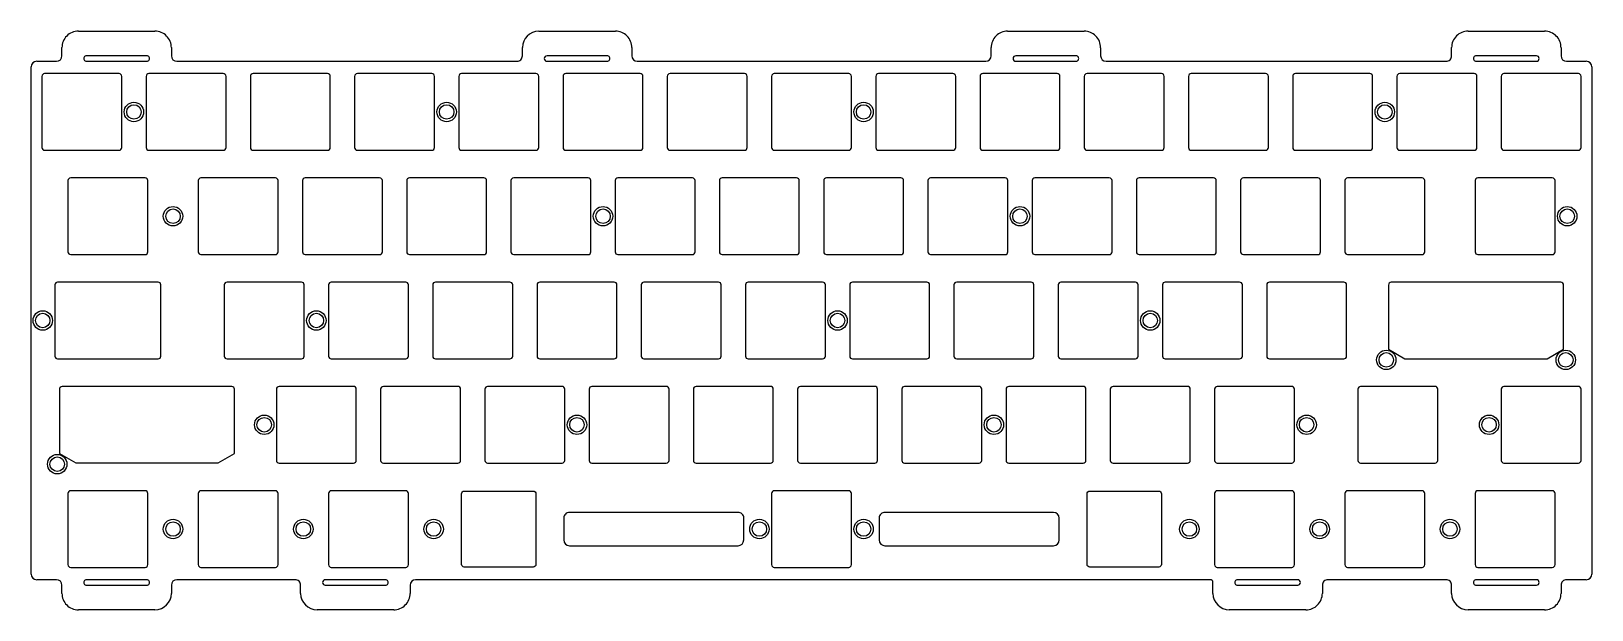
# Model space of a CAD drawing. Header units: millimetres. Extents: x -9 to 276, y -91 to 15.
import ezdxf

# ---------------------------------------------------------------- set-up
doc = ezdxf.new("R2010")
doc.units = ezdxf.units.MM
doc.header["$MEASUREMENT"] = 0

msp = doc.modelspace()

# ---------------------------------------------------------------- linework, layer by layer
for p, q in [((-0.633335, 14.749999), (13.366666, 14.75)), ((83.516665, 14.75), (97.516666, 14.75)), ((169.183334, 14.75), (183.18333, 14.75)), ((253.35345, 14.75), (267.3333, 14.75)), ((-3.633333, 10.250003), (-3.633333, 11.750002)), ((16.366667, 11.749998), (16.366667, 10.249998)), ((80.516667, 10.250003), (80.516667, 11.750002)), ((100.516667, 11.749998), (100.516667, 10.249998)), ((166.183333, 10.25), (166.183333, 11.749999)), ((186.183333, 11.74399), (186.183333, 10.25)), ((250.333333, 10.25), (250.333333, 11.75)), ((270.333335, 11.730001), (270.333333, 10.25)), ((-8.250002, 9.25), (-4.633336, 9.25)), ((11.866667, 10.25), (0.866667, 10.25)), ((0.866667, 9.25), (11.866667, 9.25)), ((17.366666, 9.25), (79.516664, 9.25)), ((96.016667, 10.25), (85.016667, 10.25)), ((85.016667, 9.25), (96.016667, 9.25)), ((101.516666, 9.25), (165.183335, 9.25)), ((181.68333, 10.25), (170.683333, 10.25)), ((170.683333, 9.25), (181.68333, 9.25)), ((187.1833, 9.25), (249.333333, 9.25)), ((265.8333, 10.25), (254.8333, 10.25)), ((254.8333, 9.25), (265.8333, 9.25)), ((271.3333, 9.25), (274.95, 9.25)), ((-9.25, -84.450002), (-9.25, 8.250001)), ((275.95, 8.25), (275.95, -84.45)), ((119.923864, -73.15), (89.123864, -73.15)), ((177.573864, -73.15), (146.773864, -73.15)), ((88.073864, -74.2), (88.07386, -78.2)), ((120.973864, -78.2), (120.97386, -74.2)), ((145.723864, -74.2), (145.723864, -78.2)), ((178.623864, -78.2), (178.623864, -74.2)), ((89.123864, -79.25), (119.923864, -79.25)), ((146.773864, -79.25), (177.573864, -79.25)), ((-4.633336, -85.45), (-8.250001, -85.45)), ((11.866667, -85.45), (0.866667, -85.45)), ((38.99167, -85.45), (17.366667, -85.45)), ((55.49167, -85.45), (44.49167, -85.45)), ((206.2082, -85.45), (60.99167, -85.45)), ((222.2083, -85.45), (211.2083, -85.45)), ((249.3332, -85.45), (227.720232, -85.45)), ((265.8333, -85.45), (254.8333, -85.45)), ((274.95, -85.45), (271.344976, -85.45)), ((-3.633333, -87.950002), (-3.633333, -86.450003)), ((0.866667, -86.45), (11.866667, -86.45)), ((16.366667, -86.449999), (16.366667, -87.949999)), ((39.99167, -87.949999), (39.99167, -86.449998)), ((44.49167, -86.45), (55.49167, -86.45)), ((59.99167, -86.449999), (59.99167, -87.949999)), ((206.70833, -87.95), (206.70833, -85.941733)), ((211.2083, -86.45), (222.2083, -86.45)), ((226.70833, -86.4501), (226.70833, -87.95)), ((250.333333, -87.95), (250.333333, -86.461676)), ((254.8333, -86.45), (265.8333, -86.45)), ((270.333333, -86.4501), (270.333333, -87.95)), ((13.366666, -90.95), (-0.633335, -90.95)), ((56.991669, -90.95), (42.991671, -90.95)), ((223.70833, -90.95), (209.7083, -90.95)), ((267.333333, -90.95), (253.3333, -90.95))]:
    msp.add_line(p, q)
for points in [[(6.8, -7, 0.4142135624), (7.3, -6.5), (7.3, 6.5, 0.4142135624), (6.8, 7), (-6.8, 7, 0.4142123908), (-7.3, 6.5), (-7.3, -6.5, 0.4142123908), (-6.8, -7)], [(25.85, -7, 0.4142135624), (26.35, -6.5), (26.35, 6.5, 0.4142135624), (25.85, 7), (12.25, 7, 0.4142123908), (11.75, 6.5), (11.75, -6.5, 0.4142123908), (12.25, -7)], [(30.8, 6.5), (30.8, -6.5, 0.4142123908), (31.3, -7), (44.9, -7, 0.4142135624), (45.4, -6.5), (45.4, 6.5, 0.4142135624), (44.9, 7), (31.3, 7, 0.4142123908)], [(49.85, 6.5), (49.85, -6.5, 0.4142123908), (50.35, -7), (63.95, -7, 0.4142135624), (64.45, -6.5), (64.45, 6.5, 0.4142135624), (63.95, 7), (50.35, 7, 0.4142123908)], [(68.9, 6.5), (68.9, -6.5, 0.4142123908), (69.4, -7), (83, -7, 0.4142135624), (83.5, -6.5), (83.5, 6.5, 0.4142135624), (83, 7), (69.4, 7, 0.4142123908)], [(87.95, 6.5), (87.95, -6.5, 0.4142123908), (88.45, -7), (102.05, -7, 0.4142135624), (102.55, -6.5), (102.55, 6.5, 0.4142135624), (102.05, 7), (88.45, 7, 0.4142123908)], [(107, 6.5), (107, -6.5, 0.4142123908), (107.5, -7), (121.1, -7, 0.4142135624), (121.6, -6.5), (121.6, 6.5, 0.4142135624), (121.1, 7), (107.5, 7, 0.4142123908)], [(126.05, 6.5), (126.05, -6.5, 0.4142123908), (126.55, -7), (140.15, -7, 0.4142135624), (140.65, -6.5), (140.65, 6.5, 0.4142135624), (140.15, 7), (126.55, 7, 0.4142123908)], [(145.1, 6.5), (145.1, -6.5, 0.4142123908), (145.6, -7), (159.2, -7, 0.4142135624), (159.7, -6.5), (159.7, 6.5, 0.4142135624), (159.2, 7), (145.6, 7, 0.4142123908)], [(164.15, 6.5), (164.15, -6.5, 0.4142123908), (164.65, -7), (178.25, -7, 0.4142135624), (178.75, -6.5), (178.75, 6.5, 0.4142135624), (178.25, 7), (164.65, 7, 0.4142123908)], [(183.2, 6.5), (183.2, -6.5, 0.4142123908), (183.7, -7), (197.3, -7, 0.4142135624), (197.8, -6.5), (197.8, 6.5, 0.4142135624), (197.3, 7), (183.7, 7, 0.4142123908)], [(202.25, 6.5), (202.25, -6.5, 0.4142123908), (202.75, -7), (216.35, -7, 0.4142135624), (216.85, -6.5), (216.85, 6.5, 0.4142135624), (216.35, 7), (202.75, 7, 0.4142123908)], [(221.3, 6.5), (221.3, -6.5, 0.4142123908), (221.8, -7), (235.4, -7, 0.4142135624), (235.9, -6.5), (235.9, 6.5, 0.4142135624), (235.4, 7), (221.8, 7, 0.4142123908)], [(240.35, 6.5), (240.35, -6.5, 0.4142123908), (240.85, -7), (254.45, -7, 0.4142135624), (254.95, -6.5), (254.95, 6.5, 0.4142135624), (254.45, 7), (240.85, 7, 0.4142123908)], [(259.4, 6.5), (259.4, -6.5, 0.4142123908), (259.9, -7), (273.5, -7, 0.4142135624), (274, -6.5), (274, 6.5, 0.4142135624), (273.5, 7), (259.9, 7, 0.4142123908)], [(-2.5375, -12.55), (-2.5375, -25.55, 0.4142123908), (-2.0375, -26.05), (11.5625, -26.05, 0.4142135624), (12.0625, -25.55), (12.0625, -12.55, 0.4142135624), (11.5625, -12.05), (-2.0375, -12.05, 0.4142123908)], [(21.275, -12.55), (21.275, -25.55, 0.4142123908), (21.775, -26.05), (35.375, -26.05, 0.4142135624), (35.875, -25.55), (35.875, -12.55, 0.4142135624), (35.375, -12.05), (21.775, -12.05, 0.4142123908)], [(40.325, -12.55), (40.325, -25.55, 0.4142123908), (40.825, -26.05), (54.425, -26.05, 0.4142135624), (54.925, -25.55), (54.925, -12.55, 0.4142135624), (54.425, -12.05), (40.825, -12.05, 0.4142123908)], [(59.375, -12.55), (59.375, -25.55, 0.4142123908), (59.875, -26.05), (73.475, -26.05, 0.4142135624), (73.975, -25.55), (73.975, -12.55, 0.4142135624), (73.475, -12.05), (59.875, -12.05, 0.4142123908)], [(78.425, -12.55), (78.425, -25.55, 0.4142123908), (78.925, -26.05), (92.525, -26.05, 0.4142135624), (93.025, -25.55), (93.025, -12.55, 0.4142135624), (92.525, -12.05), (78.925, -12.05, 0.4142123908)], [(97.475, -12.55), (97.475, -25.55, 0.4142123908), (97.975, -26.05), (111.575, -26.05, 0.4142135624), (112.075, -25.55), (112.075, -12.55, 0.4142135624), (111.575, -12.05), (97.975, -12.05, 0.4142123908)], [(116.525, -12.55), (116.525, -25.55, 0.4142123908), (117.025, -26.05), (130.625, -26.05, 0.4142135624), (131.125, -25.55), (131.125, -12.55, 0.4142135624), (130.625, -12.05), (117.025, -12.05, 0.4142123908)], [(135.575, -12.55), (135.575, -25.55, 0.4142123908), (136.075, -26.05), (149.675, -26.05, 0.4142135624), (150.175, -25.55), (150.175, -12.55, 0.4142135624), (149.675, -12.05), (136.075, -12.05, 0.4142123908)], [(154.625, -12.55), (154.625, -25.55, 0.4142123908), (155.125, -26.05), (168.725, -26.05, 0.4142135624), (169.225, -25.55), (169.225, -12.55, 0.4142135624), (168.725, -12.05), (155.125, -12.05, 0.4142123908)], [(173.675, -12.55), (173.675, -25.55, 0.4142123908), (174.175, -26.05), (187.775, -26.05, 0.4142135624), (188.275, -25.55), (188.275, -12.55, 0.4142135624), (187.775, -12.05), (174.175, -12.05, 0.4142123908)], [(192.725, -12.55), (192.725, -25.55, 0.4142123908), (193.225, -26.05), (206.825, -26.05, 0.4142135624), (207.325, -25.55), (207.325, -12.55, 0.4142135624), (206.825, -12.05), (193.225, -12.05, 0.4142123908)], [(211.775, -12.55), (211.775, -25.55, 0.4142123908), (212.275, -26.05), (225.875, -26.05, 0.4142135624), (226.375, -25.55), (226.375, -12.55, 0.4142135624), (225.875, -12.05), (212.275, -12.05, 0.4142123908)], [(230.825, -12.55), (230.825, -25.55, 0.4142123908), (231.325, -26.05), (244.925, -26.05, 0.4142135624), (245.425, -25.55), (245.425, -12.55, 0.4142135624), (244.925, -12.05), (231.325, -12.05, 0.4142123908)], [(254.6375, -12.55), (254.6375, -25.55, 0.4142123908), (255.1375, -26.05), (268.7375, -26.05, 0.4142135624), (269.2375, -25.55), (269.2375, -12.55, 0.4142135624), (268.7375, -12.05), (255.1375, -12.05, 0.4142123908)], [(-4.91865, -31.6), (-4.91865, -44.6, 0.4142123908), (-4.41865, -45.1), (13.94375, -45.1, 0.4142135624), (14.44375, -44.6), (14.44375, -31.6, 0.4142135624), (13.94375, -31.1), (-4.41865, -31.1, 0.4142123908)], [(26.0375, -31.6), (26.0375, -44.6, 0.4142123908), (26.5375, -45.1), (40.1375, -45.1, 0.4142135624), (40.6375, -44.6), (40.6375, -31.6, 0.4142135624), (40.1375, -31.1), (26.5375, -31.1, 0.4142123908)], [(45.0875, -31.6), (45.0875, -44.6, 0.4142123908), (45.5875, -45.1), (59.1875, -45.1, 0.4142135624), (59.6875, -44.6), (59.6875, -31.6, 0.4142135624), (59.1875, -31.1), (45.5875, -31.1, 0.4142123908)], [(64.1375, -31.6), (64.1375, -44.6, 0.4142123908), (64.6375, -45.1), (78.2375, -45.1, 0.4142135624), (78.7375, -44.6), (78.7375, -31.6, 0.4142135624), (78.2375, -31.1), (64.6375, -31.1, 0.4142123908)], [(83.1875, -31.6), (83.1875, -44.6, 0.4142123908), (83.6875, -45.1), (97.2875, -45.1, 0.4142135624), (97.7875, -44.6), (97.7875, -31.6, 0.4142135624), (97.2875, -31.1), (83.6875, -31.1, 0.4142123908)], [(102.2375, -31.6), (102.2375, -44.6, 0.4142123908), (102.7375, -45.1), (116.3375, -45.1, 0.4142135624), (116.8375, -44.6), (116.8375, -31.6, 0.4142135624), (116.3375, -31.1), (102.7375, -31.1, 0.4142123908)], [(121.2875, -31.6), (121.2875, -44.6, 0.4142123908), (121.7875, -45.1), (135.3875, -45.1, 0.4142135624), (135.8875, -44.6), (135.8875, -31.6, 0.4142135624), (135.3875, -31.1), (121.7875, -31.1, 0.4142123908)], [(140.3375, -31.6), (140.3375, -44.6, 0.4142123908), (140.8375, -45.1), (154.4375, -45.1, 0.4142135624), (154.9375, -44.6), (154.9375, -31.6, 0.4142135624), (154.4375, -31.1), (140.8375, -31.1, 0.4142123908)], [(159.3875, -31.6), (159.3875, -44.6, 0.4142123908), (159.8875, -45.1), (173.4875, -45.1, 0.4142135624), (173.9875, -44.6), (173.9875, -31.6, 0.4142135624), (173.4875, -31.1), (159.8875, -31.1, 0.4142123908)], [(178.4375, -31.6), (178.4375, -44.6, 0.4142123908), (178.9375, -45.1), (192.5375, -45.1, 0.4142135624), (193.0375, -44.6), (193.0375, -31.6, 0.4142135624), (192.5375, -31.1), (178.9375, -31.1, 0.4142123908)], [(197.4875, -31.6), (197.4875, -44.6, 0.4142123908), (197.9875, -45.1), (211.5875, -45.1, 0.4142135624), (212.0875, -44.6), (212.0875, -31.6, 0.4142135624), (211.5875, -31.1), (197.9875, -31.1, 0.4142123908)], [(216.5375, -31.6), (216.5375, -44.6, 0.4142123908), (217.0375, -45.1), (230.6375, -45.1, 0.4142135624), (231.1375, -44.6), (231.1375, -31.6, 0.4142135624), (230.6375, -31.1), (217.0375, -31.1, 0.4142123908)], [(238.79375, -31.625), (238.79375, -43.343), (241.79375, -45.075), (267.79375, -45.075), (270.79375, -43.343), (270.79375, -31.625, 0.4142135624), (270.29375, -31.125), (239.29375, -31.125, 0.4142123908)], [(-4.09375, -50.675), (-4.09375, -62.393), (-1.09375, -64.125), (24.90625, -64.125), (27.90625, -62.393), (27.90625, -50.675, 0.4142135624), (27.40625, -50.175), (-3.59375, -50.175, 0.4142123908)], [(35.5625, -50.65), (35.5625, -63.65, 0.4142123908), (36.0625, -64.15), (49.6625, -64.15, 0.4142135624), (50.1625, -63.65), (50.1625, -50.65, 0.4142135624), (49.6625, -50.15), (36.0625, -50.15, 0.4142123908)], [(54.6125, -50.65), (54.6125, -63.65, 0.4142123908), (55.1125, -64.15), (68.7125, -64.15, 0.4142135624), (69.2125, -63.65), (69.2125, -50.65, 0.4142135624), (68.7125, -50.15), (55.1125, -50.15, 0.4142123908)], [(73.6625, -50.65), (73.6625, -63.65, 0.4142123908), (74.1625, -64.15), (87.7625, -64.15, 0.4142135624), (88.2625, -63.65), (88.2625, -50.65, 0.4142135624), (87.7625, -50.15), (74.1625, -50.15, 0.4142123908)], [(92.7125, -50.65), (92.7125, -63.65, 0.4142123908), (93.2125, -64.15), (106.8125, -64.15, 0.4142135624), (107.3125, -63.65), (107.3125, -50.65, 0.4142135624), (106.8125, -50.15), (93.2125, -50.15, 0.4142123908)], [(111.7625, -50.65), (111.7625, -63.65, 0.4142123908), (112.2625, -64.15), (125.8625, -64.15, 0.4142135624), (126.3625, -63.65), (126.3625, -50.65, 0.4142135624), (125.8625, -50.15), (112.2625, -50.15, 0.4142123908)], [(130.8125, -50.65), (130.8125, -63.65, 0.4142123908), (131.3125, -64.15), (144.9125, -64.15, 0.4142135624), (145.4125, -63.65), (145.4125, -50.65, 0.4142135624), (144.9125, -50.15), (131.3125, -50.15, 0.4142123908)], [(149.8625, -50.65), (149.8625, -63.65, 0.4142123908), (150.3625, -64.15), (163.9625, -64.15, 0.4142135624), (164.4625, -63.65), (164.4625, -50.65, 0.4142135624), (163.9625, -50.15), (150.3625, -50.15, 0.4142123908)], [(168.9125, -50.65), (168.9125, -63.65, 0.4142123908), (169.4125, -64.15), (183.0125, -64.15, 0.4142135624), (183.5125, -63.65), (183.5125, -50.65, 0.4142135624), (183.0125, -50.15), (169.4125, -50.15, 0.4142123908)], [(187.9625, -50.65), (187.9625, -63.65, 0.4142123908), (188.4625, -64.15), (202.0625, -64.15, 0.4142135624), (202.5625, -63.65), (202.5625, -50.65, 0.4142135624), (202.0625, -50.15), (188.4625, -50.15, 0.4142123908)], [(207.0125, -50.65), (207.0125, -63.65, 0.4142123908), (207.5125, -64.15), (221.1125, -64.15, 0.4142135624), (221.6125, -63.65), (221.6125, -50.65, 0.4142135624), (221.1125, -50.15), (207.5125, -50.15, 0.4142123908)], [(233.20625, -50.65), (233.20625, -63.65, 0.4142123908), (233.70625, -64.15), (247.30625, -64.15, 0.4142135624), (247.80625, -63.65), (247.80625, -50.65, 0.4142135624), (247.30625, -50.15), (233.70625, -50.15, 0.4142123908)], [(259.4, -50.65), (259.4, -63.65, 0.4142123908), (259.9, -64.15), (273.5, -64.15, 0.4142135624), (274, -63.65), (274, -50.65, 0.4142135624), (273.5, -50.15), (259.9, -50.15, 0.4142123908)], [(-2.5375, -69.7), (-2.5375, -82.7, 0.4142123908), (-2.0375, -83.2), (11.5625, -83.2, 0.4142135624), (12.0625, -82.7), (12.0625, -69.7, 0.4142135624), (11.5625, -69.2), (-2.0375, -69.2, 0.4142123908)], [(21.275, -69.7), (21.275, -82.7, 0.4142123908), (21.775, -83.2), (35.375, -83.2, 0.4142135624), (35.875, -82.7), (35.875, -69.7, 0.4142135624), (35.375, -69.2), (21.775, -69.2, 0.4142123908)], [(45.0875, -69.7), (45.0875, -82.7, 0.4142123908), (45.5875, -83.2), (59.1875, -83.2, 0.4142135624), (59.6875, -82.7), (59.6875, -69.7, 0.4142135624), (59.1875, -69.2), (45.5875, -69.2, 0.4142123908)], [(69.3934, -82.65), (69.3934, -69.75, -0.4142123908), (69.8934, -69.25), (82.4934, -69.25, -0.4142123908), (82.9934, -69.75), (82.9934, -82.65, -0.4142123908), (82.4934, -83.15), (69.8934, -83.15, -0.4142123908)], [(126.05, -69.7), (126.05, -82.7, 0.4142123908), (126.55, -83.2), (140.15, -83.2, 0.4142135624), (140.65, -82.7), (140.65, -69.7, 0.4142135624), (140.15, -69.2), (126.55, -69.2, 0.4142123908)], [(183.7, -82.65), (183.7, -69.75, -0.4142135624), (184.2, -69.25), (196.8, -69.25, -0.4142135624), (197.3, -69.75), (197.3, -82.65, -0.4142135624), (196.8, -83.15), (184.2, -83.15, -0.4142135624)], [(207.0125, -69.7), (207.0125, -82.7, 0.4142123908), (207.5125, -83.2), (221.1125, -83.2, 0.4142135624), (221.6125, -82.7), (221.6125, -69.7, 0.4142135624), (221.1125, -69.2), (207.5125, -69.2, 0.4142123908)], [(230.825, -69.7), (230.825, -82.7, 0.4142123908), (231.325, -83.2), (244.925, -83.2, 0.4142135624), (245.425, -82.7), (245.425, -69.7, 0.4142135624), (244.925, -69.2), (231.325, -69.2, 0.4142123908)], [(254.6375, -69.7), (254.6375, -82.7, 0.4142123908), (255.1375, -83.2), (268.7375, -83.2, 0.4142135624), (269.2375, -82.7), (269.2375, -69.7, 0.4142135624), (268.7375, -69.2), (255.1375, -69.2, 0.4142123908)]]:
    msp.add_lwpolyline(points, format="xyb", close=True)
for centre, radius in [((9.523864, 0), 1.775), ((9.523864, 0), 1.325), ((66.675, 0), 1.775), ((66.675, 0), 1.325), ((142.875, 0), 1.775), ((142.875, 0), 1.325), ((238.125, 0), 1.775), ((238.125, 0), 1.325), ((16.66875, -19.05), 1.775), ((16.66875, -19.05), 1.325), ((95.25, -19.05), 1.775), ((95.25, -19.05), 1.325), ((171.449999, -19.05), 1.775), ((171.449999, -19.05), 1.325), ((271.4625, -19.05), 1.775), ((271.4625, -19.05), 1.325), ((-7.14375, -38.1), 1.775), ((-7.14375, -38.1), 1.325), ((42.8625, -38.1), 1.775), ((42.8625, -38.1), 1.325), ((138.112464, -38.1), 1.775), ((138.112464, -38.1), 1.325), ((195.262464, -38.1), 1.775), ((195.262464, -38.1), 1.325), ((238.39375, -45.3), 1.775), ((238.39375, -45.3), 1.325), ((271.193714, -45.3), 1.775), ((271.193714, -45.3), 1.325), ((33.3375, -57.15), 1.775), ((33.3375, -57.15), 1.325), ((90.4875, -57.15), 1.775), ((90.4875, -57.15), 1.325), ((166.687464, -57.15), 1.775), ((166.687464, -57.15), 1.325), ((223.837464, -57.15), 1.775), ((223.837464, -57.15), 1.325), ((257.175216, -57.150048), 1.775), ((257.175216, -57.150048), 1.325), ((-4.49375, -64.35), 1.775), ((-4.49375, -64.35), 1.325), ((16.66875, -76.2), 1.775), ((16.66875, -76.2), 1.325), ((40.48125, -76.2), 1.775), ((40.48125, -76.2), 1.325), ((64.29375, -76.2), 1.775), ((64.29375, -76.2), 1.325), ((123.825, -76.2), 1.775), ((123.825, -76.2), 1.325), ((142.875, -76.2), 1.775), ((142.875, -76.2), 1.325), ((202.40625, -76.2), 1.775), ((202.40625, -76.2), 1.325), ((226.21875, -76.2), 1.775), ((226.21875, -76.2), 1.325), ((250.03125, -76.2), 1.775), ((250.03125, -76.2), 1.325)]:
    msp.add_circle(centre, radius)
for centre, radius, start, end in [((-0.633337, 11.750003), 2.999996, 89.9999618, 180.00001909), ((13.366663, 11.750003), 3.000004, -0.00009549, 89.9999427), ((83.516693, 11.749993), 3.000026, 90.00053476, 179.99982812), ((97.516693, 11.749993), 3.000007, 0.00009549, 90.00051566), ((169.183293, 11.749993), 2.99996, 89.99921696, 179.99988541), ((183.183393, 11.750093), 2.999907, -0.11656088, 90.00120325), ((253.333493, 11.749893), 3.00016, 89.61886859, 179.99795656), ((267.333193, 11.749793), 3.000207, -0.37797623, 89.99795659), ((-8.250001, 8.250001), 0.999999, 90.0000573, 180), ((-4.633337, 10.250003), 1.000003, -89.9999427, 0), ((0.866663, 9.750003), 0.499997, 89.99954163, 270.00045836), ((11.866693, 9.749993), 0.500007, -90.00297942, 90.00297934), ((17.366693, 10.249993), 0.999993, 179.99971353, 269.998453), ((79.516693, 10.249993), 0.999974, -90.00166159, 0.00057297), ((85.016693, 9.749993), 0.499993, 90.00297934, 269.99702058), ((96.016693, 9.749993), 0.500007, -90.00297942, 90.00297934), ((101.516693, 10.249993), 0.999993, 179.99971353, 269.998453), ((165.183293, 10.249993), 1.00004, -89.99759356, 0.00040105), ((170.683393, 9.749993), 0.499993, 90.0068754, 269.99312441), ((181.683393, 9.749993), 0.500007, -90.00721937, 90.00721917), ((187.183393, 10.250093), 1.000093, 180.00532819, 269.99467199), ((249.333393, 10.249993), 0.99994, -90.00343777, 0.00040109), ((254.833293, 9.749993), 0.499993, 89.99919787, 270.00080215), ((265.833293, 9.749993), 0.500007, -89.99919785, 89.99919787), ((271.333393, 10.250093), 1.000093, 180.00532819, 269.99467199), ((274.949893, 8.249893), 1.000107, 0.00612999, 89.99387001), ((89.123835, -74.200025), 1.049971, 89.99841758, 179.99863578), ((119.923935, -74.199925), 1.049925, -0.00409283, 90.00387456), ((146.773835, -74.200025), 1.049971, 89.99841758, 179.99863578), ((177.573835, -74.200025), 1.050029, 0.00136415, 89.99841758), ((89.123935, -78.199925), 1.050075, 180.00409228, 269.99612599), ((119.923835, -78.200025), 1.050029, -89.99841751, 0.00136415), ((146.773935, -78.199925), 1.050071, 180.00409228, 269.99612599), ((177.573835, -78.200025), 1.050029, -89.99841751, 0.00136415), ((-8.250001, -84.450001), 0.999999, 180.00005729, 270), ((-4.633337, -86.450007), 1.000004, 0.00022918, 89.9999427), ((0.866663, -85.949997), 0.499997, 89.99954163, 270.00045836), ((11.866693, -85.950007), 0.500007, -90.00297942, 90.00297934), ((17.366693, -86.450007), 1.000026, 90.00148968, 179.99954165), ((38.991693, -86.450007), 1.000007, 0.00051567, 90.00131779), ((44.491693, -85.950007), 0.499993, 90.00263557, 269.99736436), ((55.491693, -85.950007), 0.500007, -90.00263564, 90.00263557), ((60.991693, -86.450007), 1.000023, 90.00131779, 179.99954164), ((206.208093, -85.950307), 0.50031, 0.98194639, 89.98774623), ((211.208293, -85.950007), 0.499993, 89.99919787, 270.00080215), ((222.208293, -85.950007), 0.500007, -89.99919785, 89.99919787), ((227.708493, -86.450107), 1.000163, 89.32750769, 179.999599), ((249.333193, -86.450207), 1.000206, -0.65700451, 89.99959901), ((254.833293, -85.950007), 0.499993, 89.99919787, 270.00080215), ((265.833293, -85.950007), 0.500007, -89.99919785, 89.99919787), ((271.333493, -86.450107), 1.00016, 89.34217186, 179.99959899), ((274.949993, -84.450007), 1.000007, -89.99959893, 0.00040107), ((-0.633337, -87.950007), 2.999996, 179.99990451, 270.0000382), ((13.366663, -87.949997), 3.000003, 270.0000573, 359.99996181), ((42.991693, -87.950007), 2.999993, 179.99984721, 269.99957983), ((56.991693, -87.950007), 2.999977, -90.00045837, 0.00015279), ((209.708393, -87.949907), 3.000093, 180.00177613, 269.99822389), ((223.708393, -87.950007), 2.999937, -90.00120321, 0.00013369), ((253.333393, -87.949907), 3.000093, 180.00177613, 269.99822389), ((267.333393, -87.950007), 2.99994, -90.00114592, 0.00013369)]:
    msp.add_arc(centre, radius, start, end)

doc.saveas('drawing.dxf')
